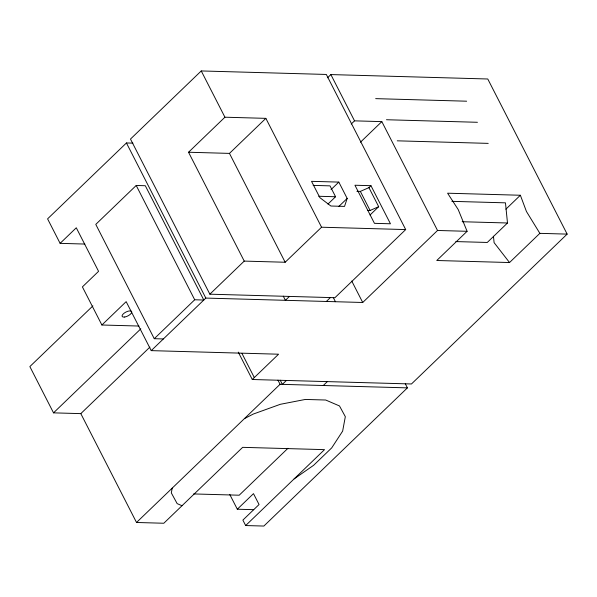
<?xml version="1.0" encoding="UTF-8"?>
<svg xmlns="http://www.w3.org/2000/svg" width="597" height="597" viewBox="0 0 597 597"><rect width="100%" height="100%" fill="white"/><g stroke="black" fill="none" stroke-linecap="round" stroke-linejoin="round"><path stroke-width="0.9" d="M172.212 488.122L171.324 492.921L177.16 503.629L182.01 505.719M347.178 198.428L344.529 206.405L330.887 206.017L319.888 197.667L311.53 181.339L338.82 182.1L347.178 198.428L338.76 206.525M132.922 143.138L126.437 142.959L47.581 218.86L60.118 243.352L84.864 244.054M201.249 70.946L130.482 139.064L209.86 294.187L334.932 297.702L405.699 229.576L326.32 74.453L201.249 70.946L224.927 117.206L265.859 118.355L321.559 227.218L405.699 229.576M60.118 243.352L76.289 227.785L98.572 271.329L82.401 286.896L101.893 324.999L138.974 326.044M154.265 338.7L194.704 299.769L203.801 300.03L145.31 185.727L136.213 185.473L95.774 224.397L154.265 338.7L163.362 338.954M321.559 227.218L285.165 262.247L244.233 261.098L188.533 152.242L224.927 117.206M188.533 152.242L229.464 153.392L265.859 118.355M327.529 77.797L330.865 74.58L487.771 78.991L567.15 234.114L411.46 383.975L252.285 379.505L238.278 352.133M92.908 305.888L29.85 366.588L53.529 412.855L80.811 413.624L149.907 347.111M101.893 324.999L126.161 301.642L151.228 350.633L278.568 354.208L252.285 379.505M351.26 124.004L354.543 120.848L381.826 121.616L437.534 230.472L467.093 231.3L458.227 209.599L447.601 193.204L520.368 195.249L526.45 211.51L539.86 233.345L567.15 234.114M53.529 412.855L140.832 328.813M360.454 142.19L381.826 121.616M151.228 350.633L205.823 298.082L362.722 302.485L437.534 230.472M209.86 294.187L244.233 261.098M331.051 189.577L338.82 182.1M327.969 204.062L335.574 196.749L329.999 185.861L313.149 185.383M356.887 191.301L360.342 191.398L368.931 187.63L370.953 185.689L390.453 223.785L374.446 223.338L354.946 185.234L370.953 185.689M370.05 214.987L378.685 206.681L368.931 187.63M289.455 296.425L285.411 300.313L283.291 296.172M326.343 301.463L330.38 297.575M80.811 413.624L136.519 522.479L280.075 384.296L407.415 387.871L405.296 383.722M286.396 380.468L282.351 384.356L280.232 380.214M467.093 231.3L436.765 260.501L509.532 262.538L539.86 233.345M505.883 209.189L520.368 195.249M323.283 385.505L327.328 381.617M451.877 201.338L505.458 202.838L507.495 222.994L487.271 242.457L455.824 241.576M287.963 448.28L239.203 495.212L193.615 493.935M229.755 494.443L237.315 509.219L253.486 493.644L259.061 504.532L242.882 520.099L245.665 525.547L263.859 526.054L407.415 387.871M245.665 525.547L324.522 449.638L242.658 447.34L163.809 523.248L136.519 522.479M294.142 478.884L313.597 465.317L331.716 447.877L342.648 431.116L345.327 416.669L339.492 405.953L325.708 400.02L305.336 399.445L280.359 404.296L253.218 414.079L244.382 418.654M367.498 210.375L370.088 210.45L378.685 206.681M375.677 98.639L466.638 101.199M386.468 119.736L477.428 122.288M397.259 140.825L488.219 143.377M318.723 196.271L335.574 196.749M462.168 221.726L507.495 222.994M237.315 509.219L253.718 509.674M509.532 262.538L494.1 242.651L493.45 236.24M330.865 74.58L354.543 120.848M360.342 191.398L370.088 210.45M351.752 281.045L362.722 302.485M333.327 297.597L335.432 301.724M229.464 153.392L285.165 262.247M277.963 380.17L280.075 384.296M241.986 353.484L254.307 377.565M126.437 142.959L205.823 298.082M136.213 185.473L194.704 299.769M124.713 317.029A5.351 2.179 -27.1 0 0 131.758 311.865A5.351 2.179 -27.1 0 0 124.221 313.097A5.351 2.179 -27.1 0 0 124.713 317.029"/></g></svg>
